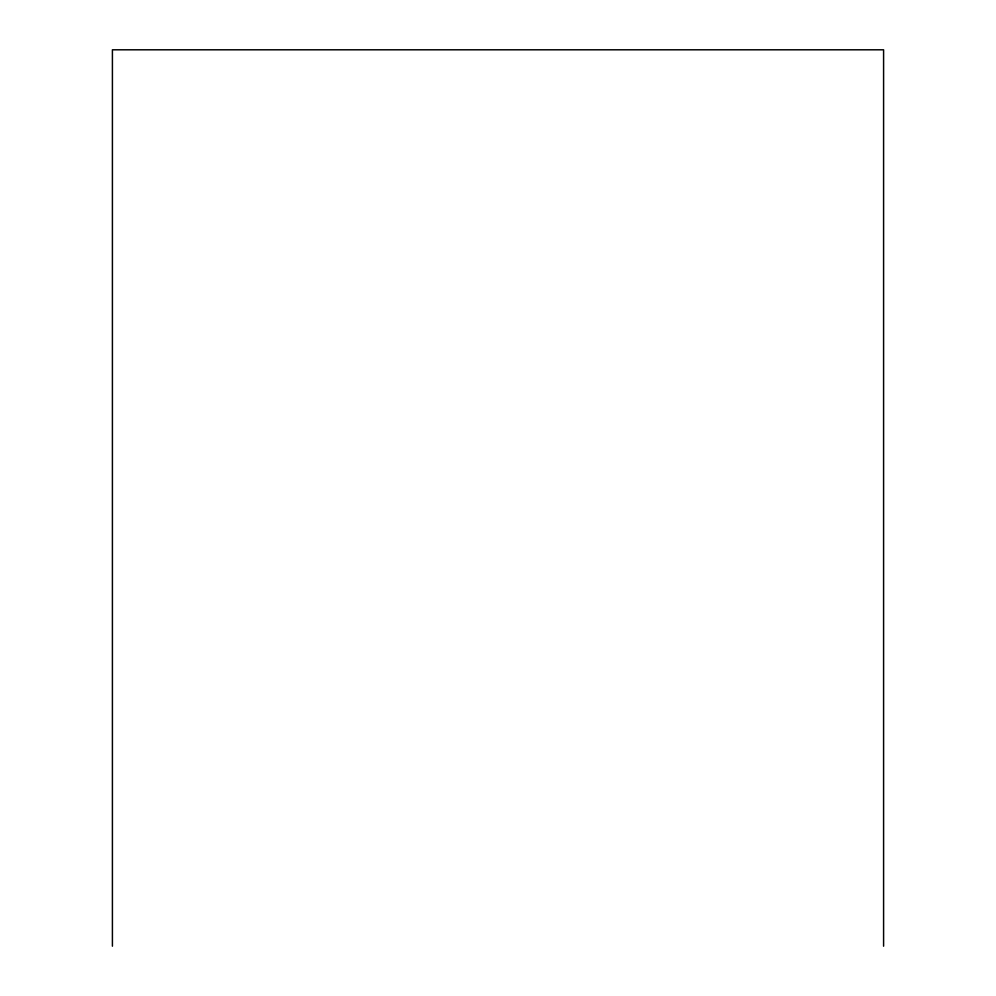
<?xml version="1.0" encoding="UTF-8"?>
<svg xmlns="http://www.w3.org/2000/svg" width="996" height="996" viewBox="0 0 996 996"><rect width="100%" height="100%" fill="white"/><g stroke="black" fill="none" stroke-linecap="round" stroke-linejoin="round"><path stroke-width="1.49" d="M883.589 946.2L883.589 49.8L112.411 49.8L112.411 946.2"/></g></svg>
